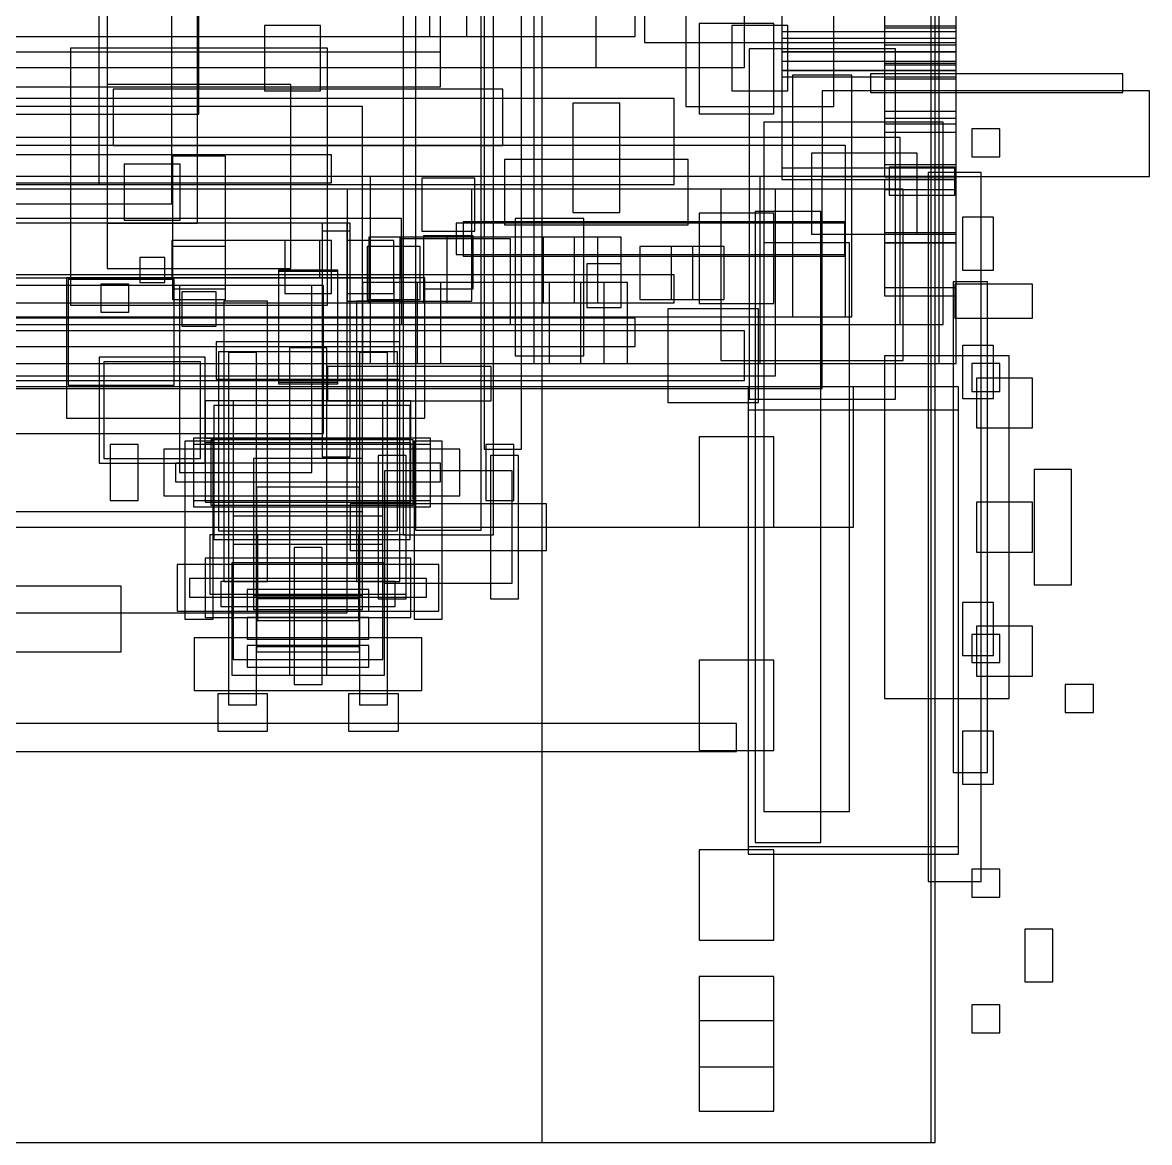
# Model space of a CAD drawing. Header units: millimetres. Extents: x -18 to 5970, y -985 to 4490.
# Drawn here: x 5247 to 5970, y 2500 to 3219 of the extents above; entities that cross this region are included whole.
import ezdxf

# ---------------------------------------------------------------- set-up
doc = ezdxf.new("R2010")
doc.units = ezdxf.units.MM

msp = doc.modelspace()

# ---------------------------------------------------------------- linework, layer by layer
at = {"layer": 'AS_FITTED_ROUTES'}
for p, q in [((5543, 3375), (5543, 2945)), ((5567, 2945), (5567, 3375)), ((5348, 3128), (5312, 3128)), ((5312, 3128), (5312, 3092)), ((5348, 3092), (5348, 3128)), ((5312, 3092), (5348, 3092)), ((5775, 3090), (5525, 3090)), ((5525, 3090), (5525, 3070)), ((5775, 3070), (5775, 3090)), ((5525, 3070), (5775, 3070)), ((5665, 3057), (4335, 3057)), ((5665, 3039), (5665, 3057)), ((5315, 3051), (5297, 3051)), ((5297, 3051), (5297, 3033)), ((5315, 3033), (5315, 3051)), ((4335, 3039), (5665, 3039)), ((5297, 3033), (5315, 3033)), ((5543, 2945), (5567, 2945))]:
    msp.add_line(p, q, dxfattribs=at)
at = {"layer": 'BODY'}
for p, q in [((5710, 3190), (5710, 3970)), ((5360, 3160), (5360, 3880)), ((5646, 3742), (5646, 3206)), ((5846, 3206), (5846, 3742)), ((5672.5, 3320), (5672.5, 3165)), ((5767.5, 3165), (5767.5, 3320)), ((5734, 3260.75), (5734, 3208.75)), ((5846, 3208.75), (5846, 3260.75)), ((5640, 3210), (5640, 3252)), ((5800, 3249.562), (5800, 3215.562)), ((5846, 3215.562), (5846, 3249.562)), ((5800, 3238.538), (5800, 3204.538)), ((5846, 3204.538), (5846, 3238.538)), ((5615, 3190), (5615, 3232)), ((5800, 3226.868), (5800, 3192.868)), ((5846, 3192.868), (5846, 3226.868)), ((5734, 3223.974), (5734, 3200)), ((5846, 3200), (5846, 3223.974)), ((5846, 3212.826), (5734, 3212.826)), ((5734, 3212.826), (5734, 3188)), ((5846, 3216.624), (5800, 3216.624)), ((5800, 3216.624), (5800, 3182.624)), ((5800, 3215.562), (5846, 3215.562)), ((5846, 3182.624), (5846, 3216.624)), ((5846, 3188), (5846, 3212.826)), ((4360, 3210), (5640, 3210)), ((5646, 3206), (5846, 3206)), ((5734, 3208.75), (5846, 3208.75)), ((5800, 3204.538), (5846, 3204.538)), ((5846, 3200), (5734, 3200)), ((5734, 3200), (5734, 3125.5)), ((5734, 3200), (5846, 3200)), ((5846, 3200), (5734, 3200)), ((5734, 3200), (5734, 3193.998)), ((5846, 3125.5), (5846, 3200)), ((5846, 3193.998), (5846, 3200)), ((4290, 3190), (5710, 3190)), ((4385, 3190), (5615, 3190)), ((5734, 3193.998), (5846, 3193.998)), ((5800, 3192.868), (5846, 3192.868)), ((5846, 3191.581), (5800, 3191.581)), ((5800, 3191.581), (5800, 3157.581)), ((5846, 3157.581), (5846, 3191.581)), ((5846, 3188), (5734, 3188)), ((5734, 3188), (5734, 3118)), ((5734, 3188), (5846, 3188)), ((5846, 3188), (5734, 3188)), ((5734, 3188), (5734, 3183.961)), ((5734, 3183.961), (5846, 3183.961)), ((5779, 3185), (5741, 3185)), ((5741, 3185), (5741, 3030)), ((5779, 3185), (5741, 3185)), ((5741, 3185), (5741, 3030)), ((5779, 3185), (5741, 3185)), ((5741, 3185), (5741, 3030)), ((5779, 3030), (5779, 3185)), ((5779, 3030), (5779, 3185)), ((5779, 3030), (5779, 3185)), ((5953, 3186), (5791, 3186)), ((5791, 3186), (5791, 3174)), ((5953, 3186), (5791, 3186)), ((5791, 3186), (5791, 3174)), ((5953, 3186), (5791, 3186)), ((5791, 3186), (5791, 3174)), ((5953, 3186), (5791, 3186)), ((5791, 3186), (5791, 3174)), ((5953, 3186), (5791, 3186)), ((5791, 3186), (5791, 3174)), ((5800, 3182.624), (5846, 3182.624)), ((5846, 3182.55), (5800, 3182.55)), ((5800, 3182.55), (5800, 3148.55)), ((5846, 3118), (5846, 3188)), ((5846, 3183.961), (5846, 3188)), ((5846, 3148.55), (5846, 3182.55)), ((5953, 3174), (5953, 3186)), ((5953, 3174), (5953, 3186)), ((5953, 3174), (5953, 3186)), ((5953, 3174), (5953, 3186)), ((5953, 3174), (5953, 3186)), ((5665, 3170), (4335, 3170)), ((5665, 3115), (5665, 3170)), ((5970, 3175), (5760, 3175)), ((5760, 3175), (5760, 3120)), ((5791, 3174), (5953, 3174)), ((5791, 3174), (5953, 3174)), ((5791, 3174), (5953, 3174)), ((5791, 3174), (5953, 3174)), ((5791, 3174), (5953, 3174)), ((5970, 3120), (5970, 3175)), ((5672.5, 3165), (5767.5, 3165)), ((5846, 3161.72), (5800, 3161.72)), ((5800, 3161.72), (5800, 3127.72)), ((5846, 3127.72), (5846, 3161.72)), ((4640, 3160), (5360, 3160)), ((5800, 3157.581), (5846, 3157.581)), ((5846, 3153.716), (5800, 3153.716)), ((5800, 3153.716), (5800, 3119.716)), ((5846, 3119.716), (5846, 3153.716)), ((5800, 3148.55), (5846, 3148.55)), ((5734, 3125.5), (5846, 3125.5)), ((5800, 3127.72), (5846, 3127.72)), ((5734, 3118), (5846, 3118)), ((5760, 3120), (5970, 3120)), ((5800, 3119.716), (5846, 3119.716)), ((5846, 3118), (5800, 3118)), ((5800, 3118), (5800, 3084)), ((5846, 3084), (5846, 3118)), ((4335, 3115), (5665, 3115)), ((5846, 3111.5), (5800, 3111.5)), ((5800, 3111.5), (5800, 3077.5)), ((5846, 3077.5), (5846, 3111.5)), ((5800, 3084), (5846, 3084)), ((5846, 3082.746), (5800, 3082.746)), ((5800, 3082.746), (5800, 3048.746)), ((5846, 3048.746), (5846, 3082.746)), ((5377, 3075), (5343, 3075)), ((5343, 3075), (5343, 3041)), ((5377, 3041), (5377, 3075)), ((5677, 3075), (5643, 3075)), ((5643, 3075), (5643, 3041)), ((5677, 3041), (5677, 3075)), ((5800, 3077.5), (5846, 3077.5)), ((5846, 3077.459), (5800, 3077.459)), ((5800, 3077.459), (5800, 3043.459)), ((5846, 3043.459), (5846, 3077.459)), ((5800, 3048.746), (5846, 3048.746)), ((5343, 3041), (5377, 3041)), ((5643, 3041), (5677, 3041)), ((5800, 3043.459), (5846, 3043.459)), ((5741, 3030), (5779, 3030)), ((5741, 3030), (5779, 3030)), ((5741, 3030), (5779, 3030)), ((5847.5, 2985), (5712.5, 2985)), ((5712.5, 2985), (5712.5, 2685)), ((5847.5, 2685), (5847.5, 2985)), ((5847.5, 2970), (5712.5, 2970)), ((5712.5, 2970), (5712.5, 2690)), ((5847.5, 2690), (5847.5, 2970)), ((5712.5, 2690), (5847.5, 2690)), ((5712.5, 2685), (5847.5, 2685))]:
    msp.add_line(p, q, dxfattribs=at)
at = {"layer": 'BRAKE_SYSTEM'}
for p, q in [((5807, 3202), (5713, 3202)), ((5713, 3202), (5713, 2977)), ((5807, 2977), (5807, 3202)), ((5821, 3135), (5753, 3135)), ((5753, 3135), (5753, 3083)), ((5821, 3083), (5821, 3135)), ((5845, 3126), (5803, 3126)), ((5803, 3126), (5803, 3108)), ((5845, 3108), (5845, 3126)), ((5537, 3119), (5503, 3119)), ((5503, 3119), (5503, 3085)), ((5537, 3085), (5537, 3119)), ((5803, 3108), (5845, 3108)), ((5759, 3097.5), (5717, 3097.5)), ((5717, 3097.5), (5717, 2692.5)), ((5759, 2692.5), (5759, 3097.5)), ((5774.5, 3091), (5529.5, 3091)), ((5529.5, 3091), (5529.5, 3069)), ((5774.5, 3069), (5774.5, 3091)), ((5503, 3085), (5537, 3085)), ((5536, 3082), (5504, 3082)), ((5504, 3082), (5504, 3048)), ((5536, 3048), (5536, 3082)), ((5753, 3083), (5821, 3083)), ((5445, 3079), (5415, 3079)), ((5415, 3079), (5415, 3045)), ((5445, 3045), (5445, 3079)), ((5485, 3079), (5455, 3079)), ((5455, 3079), (5455, 3045)), ((5485, 3045), (5485, 3079)), ((5529.5, 3069), (5774.5, 3069)), ((5371, 3046), (5349, 3046)), ((5349, 3046), (5349, 3024)), ((5371, 3024), (5371, 3046)), ((5415, 3045), (5445, 3045)), ((5455, 3045), (5485, 3045)), ((5504, 3048), (5536, 3048)), ((5640, 3029), (4360, 3029)), ((5349, 3024), (5371, 3024)), ((5640, 3011), (5640, 3029)), ((4360, 3011), (5640, 3011)), ((5713, 2977), (5807, 2977)), ((5717, 2692.5), (5759, 2692.5))]:
    msp.add_line(p, q, dxfattribs=at)
at = {"layer": 'CHASSIS'}
for p, q in [((5630, 3167), (5600, 3167)), ((5600, 3167), (5600, 3097)), ((5630, 3167), (5600, 3167)), ((5600, 3167), (5600, 3097)), ((5630, 3167), (5600, 3167)), ((5600, 3167), (5600, 3097)), ((5630, 3167), (5600, 3167)), ((5600, 3167), (5600, 3097)), ((5630, 3167), (5600, 3167)), ((5600, 3167), (5600, 3097)), ((5630, 3097), (5630, 3167)), ((5630, 3097), (5630, 3167)), ((5630, 3097), (5630, 3167)), ((5630, 3097), (5630, 3167)), ((5630, 3097), (5630, 3167)), ((5810, 3145), (4190, 3145)), ((5775, 3140), (4225, 3140)), ((5775, 3030), (5775, 3140)), ((5810, 3025), (5810, 3145)), ((5674, 3131), (5556, 3131)), ((5556, 3131), (5556, 3089)), ((5674, 3131), (5556, 3131)), ((5556, 3131), (5556, 3089)), ((5674, 3131), (5556, 3131)), ((5556, 3131), (5556, 3089)), ((5674, 3131), (5556, 3131)), ((5556, 3131), (5556, 3089)), ((5674, 3131), (5556, 3131)), ((5556, 3131), (5556, 3089)), ((5674, 3089), (5674, 3131)), ((5674, 3089), (5674, 3131)), ((5674, 3089), (5674, 3131)), ((5674, 3089), (5674, 3131)), ((5674, 3089), (5674, 3131)), ((5760, 3120), (4240, 3120)), ((5470, 3120), (4530, 3120)), ((5470, 3000), (5470, 3120)), ((5846, 3120), (5720, 3120)), ((5720, 3120), (5720, 3000)), ((5760, 2984), (5760, 3120)), ((5846, 3000), (5846, 3120)), ((5730, 3112), (4270, 3112)), ((5812, 3112), (5695, 3112)), ((5695, 3112), (5695, 3002)), ((5730, 2992), (5730, 3112)), ((5812, 3002), (5812, 3112)), ((5600, 3097), (5630, 3097)), ((5600, 3097), (5630, 3097)), ((5600, 3097), (5630, 3097)), ((5600, 3097), (5630, 3097)), ((5600, 3097), (5630, 3097)), ((5457, 3090), (5439, 3090)), ((5439, 3090), (5439, 2940)), ((5457, 2940), (5457, 3090)), ((5556, 3089), (5674, 3089)), ((5556, 3089), (5674, 3089)), ((5556, 3089), (5674, 3089)), ((5556, 3089), (5674, 3089)), ((5556, 3089), (5674, 3089)), ((5607, 3093), (5563, 3093)), ((5563, 3093), (5563, 3005)), ((5607, 3093), (5563, 3093)), ((5563, 3093), (5563, 3005)), ((5607, 3005), (5607, 3093)), ((5607, 3005), (5607, 3093)), ((5457, 3085), (5439, 3085)), ((5439, 3085), (5439, 2940)), ((5457, 2940), (5457, 3085)), ((5437.5, 3079), (5342.5, 3079)), ((5342.5, 3079), (5342.5, 3055)), ((5437.5, 3079), (5342.5, 3079)), ((5342.5, 3079), (5342.5, 3055)), ((5437.5, 3055), (5437.5, 3079)), ((5437.5, 3055), (5437.5, 3079)), ((5581, 3081), (5469, 3081)), ((5469, 3081), (5469, 3039)), ((5601, 3081), (5489, 3081)), ((5489, 3081), (5489, 3039)), ((5560, 3080), (5490, 3080)), ((5490, 3080), (5490, 3025)), ((5560, 3080), (5490, 3080)), ((5490, 3080), (5490, 3025)), ((5560, 3080), (5490, 3080)), ((5490, 3080), (5490, 3025)), ((5560, 3080), (5490, 3080)), ((5490, 3080), (5490, 3025)), ((5560, 3080), (5490, 3080)), ((5490, 3080), (5490, 3025)), ((5616, 3081), (5504, 3081)), ((5504, 3081), (5504, 3039)), ((5631, 3081), (5519, 3081)), ((5519, 3081), (5519, 3039)), ((5560, 3025), (5560, 3080)), ((5560, 3025), (5560, 3080)), ((5560, 3025), (5560, 3080)), ((5560, 3025), (5560, 3080)), ((5560, 3025), (5560, 3080)), ((5581, 3039), (5581, 3081)), ((5601, 3039), (5601, 3081)), ((5616, 3039), (5616, 3081)), ((5631, 3039), (5631, 3081)), ((5449, 3060), (5411, 3060)), ((5411, 3060), (5411, 2988)), ((5449, 2988), (5449, 3060)), ((5631, 3064), (5609, 3064)), ((5609, 3064), (5609, 3036)), ((5631, 3064), (5609, 3064)), ((5609, 3064), (5609, 3036)), ((5631, 3064), (5609, 3064)), ((5609, 3064), (5609, 3036)), ((5631, 3064), (5609, 3064)), ((5609, 3064), (5609, 3036)), ((5631, 3036), (5631, 3064)), ((5631, 3036), (5631, 3064)), ((5631, 3036), (5631, 3064)), ((5631, 3036), (5631, 3064)), ((5505, 3055), (5275, 3055)), ((5275, 3055), (5275, 2965)), ((5505, 3055), (5275, 3055)), ((5275, 3055), (5275, 2965)), ((5505, 3055), (5275, 3055)), ((5275, 3055), (5275, 2965)), ((5505, 3055), (5275, 3055)), ((5275, 3055), (5275, 2965)), ((5505, 3055), (5275, 3055)), ((5275, 3055), (5275, 2965)), ((5505, 3055), (5275, 3055)), ((5275, 3055), (5275, 2965)), ((5342.5, 3055), (5437.5, 3055)), ((5342.5, 3055), (5437.5, 3055)), ((5449, 3059), (5411, 3059)), ((5411, 3059), (5411, 2987)), ((5449, 2987), (5449, 3059)), ((5505, 2965), (5505, 3055)), ((5505, 2965), (5505, 3055)), ((5505, 2965), (5505, 3055)), ((5505, 2965), (5505, 3055)), ((5505, 2965), (5505, 3055)), ((5505, 2965), (5505, 3055)), ((5440, 3050), (4560, 3050)), ((5440, 3050), (4560, 3050)), ((5440, 3050), (4560, 3050)), ((5440, 3050), (4560, 3050)), ((5440, 3050), (4560, 3050)), ((5432.5, 3050), (5347.5, 3050)), ((5347.5, 3050), (5347.5, 2930)), ((5432.5, 2930), (5432.5, 3050)), ((5440, 2955), (5440, 3050)), ((5440, 2955), (5440, 3050)), ((5440, 2955), (5440, 3050)), ((5440, 2955), (5440, 3050)), ((5440, 2955), (5440, 3050)), ((5585, 3052), (5465, 3052)), ((5465, 3052), (5465, 3000)), ((5605, 3052), (5485, 3052)), ((5485, 3052), (5485, 3000)), ((5620, 3052), (5500, 3052)), ((5500, 3052), (5500, 3000)), ((5635, 3052), (5515, 3052)), ((5515, 3052), (5515, 3000)), ((5585, 3000), (5585, 3052)), ((5605, 3000), (5605, 3052)), ((5620, 3000), (5620, 3052)), ((5635, 3000), (5635, 3052)), ((5404, 3040), (5376, 3040)), ((5376, 3040), (5376, 2860)), ((5404, 3040), (5376, 3040)), ((5376, 3040), (5376, 2860)), ((5404, 3040), (5376, 3040)), ((5376, 3040), (5376, 2860)), ((5404, 3040), (5376, 3040)), ((5376, 3040), (5376, 2860)), ((5404, 2860), (5404, 3040)), ((5404, 2860), (5404, 3040)), ((5404, 2860), (5404, 3040)), ((5404, 2860), (5404, 3040)), ((5489, 3040), (5461, 3040)), ((5461, 3040), (5461, 2860)), ((5489, 3040), (5461, 3040)), ((5461, 3040), (5461, 2860)), ((5489, 3040), (5461, 3040)), ((5461, 3040), (5461, 2860)), ((5489, 3040), (5461, 3040)), ((5461, 3040), (5461, 2860)), ((5469, 3039), (5581, 3039)), ((5489, 2860), (5489, 3040)), ((5489, 2860), (5489, 3040)), ((5489, 2860), (5489, 3040)), ((5489, 2860), (5489, 3040)), ((5489, 3039), (5601, 3039)), ((5504, 3039), (5616, 3039)), ((5519, 3039), (5631, 3039)), ((5609, 3036), (5631, 3036)), ((5609, 3036), (5631, 3036)), ((5609, 3036), (5631, 3036)), ((5609, 3036), (5631, 3036)), ((4190, 3025), (5810, 3025)), ((4225, 3030), (5775, 3030)), ((5490, 3025), (5560, 3025)), ((5490, 3025), (5560, 3025)), ((5490, 3025), (5560, 3025)), ((5490, 3025), (5560, 3025)), ((5490, 3025), (5560, 3025)), ((5487.5, 3007.5), (5372.5, 3007.5)), ((5372.5, 3007.5), (5372.5, 2892.5)), ((5487.5, 2892.5), (5487.5, 3007.5)), ((5563, 3005), (5607, 3005)), ((5563, 3005), (5607, 3005)), ((5695, 3002), (5812, 3002)), ((4530, 3000), (5470, 3000)), ((5465, 3000), (5585, 3000)), ((5485, 3000), (5605, 3000)), ((5500, 3000), (5620, 3000)), ((5515, 3000), (5635, 3000)), ((5720, 3000), (5846, 3000)), ((4270, 2992), (5730, 2992)), ((5411, 2988), (5449, 2988)), ((4240, 2984), (5760, 2984)), ((5411, 2987), (5449, 2987)), ((5495.5, 2973), (5369.5, 2973)), ((5369.5, 2973), (5369.5, 2887)), ((5495.5, 2973), (5369.5, 2973)), ((5369.5, 2973), (5369.5, 2887)), ((5495.5, 2887), (5495.5, 2973)), ((5495.5, 2887), (5495.5, 2973)), ((5275, 2965), (5505, 2965)), ((5275, 2965), (5505, 2965)), ((5275, 2965), (5505, 2965)), ((5275, 2965), (5505, 2965)), ((5275, 2965), (5505, 2965)), ((5275, 2965), (5505, 2965)), ((4560, 2955), (5440, 2955)), ((4560, 2955), (5440, 2955)), ((4560, 2955), (5440, 2955)), ((4560, 2955), (5440, 2955)), ((4560, 2955), (5440, 2955)), ((5508.5, 2952), (5356.5, 2952)), ((5356.5, 2952), (5356.5, 2908)), ((5508.5, 2952), (5356.5, 2952)), ((5356.5, 2952), (5356.5, 2908)), ((5497.5, 2951), (5367.5, 2951)), ((5367.5, 2951), (5367.5, 2909)), ((5497.5, 2951), (5367.5, 2951)), ((5367.5, 2951), (5367.5, 2909)), ((5497.5, 2951), (5367.5, 2951)), ((5367.5, 2951), (5367.5, 2909)), ((5497.5, 2951), (5367.5, 2951)), ((5367.5, 2951), (5367.5, 2909)), ((5497.5, 2909), (5497.5, 2951)), ((5497.5, 2909), (5497.5, 2951)), ((5497.5, 2909), (5497.5, 2951)), ((5497.5, 2909), (5497.5, 2951)), ((5508.5, 2908), (5508.5, 2952)), ((5508.5, 2908), (5508.5, 2952)), ((5321, 2948), (5303, 2948)), ((5303, 2948), (5303, 2912)), ((5321, 2948), (5303, 2948)), ((5303, 2948), (5303, 2912)), ((5321, 2912), (5321, 2948)), ((5321, 2912), (5321, 2948)), ((5527.5, 2945), (5337.5, 2945)), ((5337.5, 2945), (5337.5, 2915)), ((5527.5, 2945), (5337.5, 2945)), ((5337.5, 2945), (5337.5, 2915)), ((5508.5, 2948), (5356.5, 2948)), ((5356.5, 2948), (5356.5, 2912)), ((5508.5, 2948), (5356.5, 2948)), ((5356.5, 2948), (5356.5, 2912)), ((5508.5, 2912), (5508.5, 2948)), ((5508.5, 2912), (5508.5, 2948)), ((5527.5, 2915), (5527.5, 2945)), ((5527.5, 2915), (5527.5, 2945)), ((5562, 2948), (5544, 2948)), ((5544, 2948), (5544, 2912)), ((5562, 2948), (5544, 2948)), ((5544, 2948), (5544, 2912)), ((5562, 2912), (5562, 2948)), ((5562, 2912), (5562, 2948)), ((5439, 2940), (5457, 2940)), ((5439, 2940), (5457, 2940)), ((5347.5, 2930), (5432.5, 2930)), ((5337.5, 2915), (5527.5, 2915)), ((5337.5, 2915), (5527.5, 2915)), ((5303, 2912), (5321, 2912)), ((5303, 2912), (5321, 2912)), ((5356.5, 2912), (5508.5, 2912)), ((5356.5, 2912), (5508.5, 2912)), ((5356.5, 2908), (5508.5, 2908)), ((5356.5, 2908), (5508.5, 2908)), ((5367.5, 2909), (5497.5, 2909)), ((5367.5, 2909), (5497.5, 2909)), ((5367.5, 2909), (5497.5, 2909)), ((5367.5, 2909), (5497.5, 2909)), ((5544, 2912), (5562, 2912)), ((5544, 2912), (5562, 2912)), ((5369.5, 2887), (5495.5, 2887)), ((5369.5, 2887), (5495.5, 2887)), ((5372.5, 2892.5), (5487.5, 2892.5)), ((5310, 2857), (4690, 2857)), ((5310, 2815), (5310, 2857)), ((5376, 2860), (5404, 2860)), ((5376, 2860), (5404, 2860)), ((5376, 2860), (5404, 2860)), ((5376, 2860), (5404, 2860)), ((5461, 2860), (5489, 2860)), ((5461, 2860), (5489, 2860)), ((5461, 2860), (5489, 2860)), ((5461, 2860), (5489, 2860)), ((4690, 2815), (5310, 2815))]:
    msp.add_line(p, q, dxfattribs=at)
at = {"layer": 'DATUM'}
for p, q in [((5555, 3176), (5305, 3176)), ((5305, 3176), (5305, 3140)), ((5555, 3140), (5555, 3176)), ((5305, 3140), (5555, 3140)), ((5445, 3134), (4555, 3134)), ((5445, 3116), (5445, 3134)), ((4555, 3116), (5445, 3116)), ((5515, 2936), (5345, 2936)), ((5345, 2936), (5345, 2924)), ((5515, 2936), (5345, 2936)), ((5345, 2936), (5345, 2924)), ((5515, 2936), (5345, 2936)), ((5345, 2936), (5345, 2924)), ((5515, 2936), (5345, 2936)), ((5345, 2936), (5345, 2924)), ((5515, 2924), (5515, 2936)), ((5515, 2924), (5515, 2936)), ((5515, 2924), (5515, 2936)), ((5515, 2924), (5515, 2936)), ((5345, 2924), (5515, 2924)), ((5345, 2924), (5515, 2924)), ((5345, 2924), (5515, 2924)), ((5345, 2924), (5515, 2924)), ((5506, 2862), (5354, 2862)), ((5354, 2862), (5354, 2850)), ((5506, 2862), (5354, 2862)), ((5354, 2862), (5354, 2850)), ((5506, 2850), (5506, 2862)), ((5506, 2850), (5506, 2862)), ((5354, 2850), (5506, 2850)), ((5354, 2850), (5506, 2850)), ((5934, 2794), (5916, 2794)), ((5916, 2794), (5916, 2776)), ((5934, 2776), (5934, 2794)), ((5916, 2776), (5934, 2776)), ((5705, 2769), (4295, 2769)), ((5705, 2769), (4295, 2769)), ((5705, 2751), (5705, 2769)), ((5705, 2751), (5705, 2769)), ((4295, 2751), (5705, 2751)), ((4295, 2751), (5705, 2751))]:
    msp.add_line(p, q, dxfattribs=at)
at = {"layer": 'ENGINE_BAY'}
for p, q in [((5296, 3115), (5296, 3575)), ((5515, 3177.5), (5515, 3262.5)), ((5342.5, 3102.5), (5342.5, 3257.5)), ((4485, 3177.5), (5515, 3177.5)), ((5214, 3115), (5296, 3115)), ((5187.5, 3102.5), (5342.5, 3102.5))]:
    msp.add_line(p, q, dxfattribs=at)
at = {"layer": 'EXHAUST'}
for p, q in [((5301, 3225), (5301, 3090)), ((5301, 3225), (5301, 3090)), ((5301, 3225), (5301, 3090)), ((5359, 3090), (5359, 3225)), ((5359, 3090), (5359, 3225)), ((5359, 3090), (5359, 3225)), ((5455, 3090), (5205, 3090)), ((5301, 3090), (5359, 3090)), ((5301, 3090), (5359, 3090)), ((5301, 3090), (5359, 3090)), ((5455, 2840), (5455, 3090)), ((5344, 3054), (5276, 3054)), ((5276, 3054), (5276, 2986)), ((5344, 2986), (5344, 3054)), ((5364, 3004), (5296, 3004)), ((5296, 3004), (5296, 2936)), ((5364, 2936), (5364, 3004)), ((5361, 3001), (5299, 3001)), ((5299, 3001), (5299, 2939)), ((5361, 2939), (5361, 3001)), ((5276, 2986), (5344, 2986)), ((5299, 2939), (5361, 2939)), ((5296, 2936), (5364, 2936)), ((5205, 2840), (5455, 2840))]:
    msp.add_line(p, q, dxfattribs=at)
at = {"layer": 'FRONT_DETAIL'}
for p, q in [((5442.5, 3202.5), (5277.5, 3202.5)), ((5277.5, 3202.5), (5277.5, 3037.5)), ((5442.5, 3037.5), (5442.5, 3202.5)), ((5419, 3179), (5301, 3179)), ((5301, 3179), (5301, 3061)), ((5419, 3061), (5419, 3179)), ((5837.5, 3155), (5722.5, 3155)), ((5722.5, 3155), (5722.5, 3025)), ((5837.5, 3025), (5837.5, 3155)), ((5377, 3133), (5343, 3133)), ((5343, 3133), (5343, 3048)), ((5377, 3048), (5377, 3133)), ((5502, 3075), (5468, 3075)), ((5468, 3075), (5468, 3041)), ((5502, 3041), (5502, 3075)), ((5697, 3075), (5663, 3075)), ((5663, 3075), (5663, 3041)), ((5697, 3041), (5697, 3075)), ((5301, 3061), (5419, 3061)), ((5343, 3048), (5377, 3048)), ((5468, 3041), (5502, 3041)), ((5663, 3041), (5697, 3041)), ((5277.5, 3037.5), (5442.5, 3037.5)), ((5722.5, 3025), (5837.5, 3025))]:
    msp.add_line(p, q, dxfattribs=at)
at = {"layer": 'FUEL_SYSTEM'}
for p, q in [((5465, 3165), (4535, 3165)), ((5465, 2905), (5465, 3165)), ((5490, 3093), (4510, 3093)), ((5490, 3093), (4510, 3093)), ((5490, 3055), (5490, 3093)), ((5490, 3055), (5490, 3093)), ((5338, 3068), (5322, 3068)), ((5322, 3068), (5322, 3052)), ((5338, 3052), (5338, 3068)), ((4510, 3055), (5490, 3055)), ((4510, 3055), (5490, 3055)), ((5322, 3052), (5338, 3052)), ((4535, 2905), (5465, 2905))]:
    msp.add_line(p, q, dxfattribs=at)
at = {"layer": 'INTERIOR'}
for p, q in [((5515, 3200), (5515, 3330)), ((5438, 3217), (5402, 3217)), ((5402, 3217), (5402, 3175)), ((5438, 3217), (5402, 3217)), ((5402, 3217), (5402, 3175)), ((5438, 3175), (5438, 3217)), ((5438, 3175), (5438, 3217)), ((5738, 3217), (5702, 3217)), ((5702, 3217), (5702, 3175)), ((5738, 3217), (5702, 3217)), ((5702, 3217), (5702, 3175)), ((5738, 3175), (5738, 3217)), ((5738, 3175), (5738, 3217)), ((5105, 3200), (5515, 3200)), ((5402, 3175), (5438, 3175)), ((5402, 3175), (5438, 3175)), ((5702, 3175), (5738, 3175)), ((5702, 3175), (5738, 3175))]:
    msp.add_line(p, q, dxfattribs=at)
at = {"layer": 'MECHANICAL_CLEARANCE'}
for p, q in [((5575, 3250), (5575, 3000)), ((5835, 3000), (5835, 3250)), ((5575, 3000), (5835, 3000))]:
    msp.add_line(p, q, dxfattribs=at)
at = {"layer": 'OVERALL'}
for p, q in [((5832.5, 2500), (5832.5, 4450)), ((4167.5, 2500), (5832.5, 2500))]:
    msp.add_line(p, q, dxfattribs=at)
at = {"layer": 'RUNNING_GEAR'}
for p, q in [((5508, 3490), (5508, 3210)), ((5508, 3490), (5508, 3210)), ((5532, 3210), (5532, 3490)), ((5532, 3210), (5532, 3490)), ((5499, 3356.901), (5499, 2893.099)), ((5499, 3356.901), (5499, 2893.099)), ((5541, 2893.099), (5541, 3356.901)), ((5541, 2893.099), (5541, 3356.901)), ((5491, 3350), (5491, 2890)), ((5491, 3350), (5491, 2890)), ((5549, 2890), (5549, 3350)), ((5549, 2890), (5549, 3350)), ((5580, 3290), (5580, 2500)), ((5580, 3290), (5580, 2500)), ((5830, 2500), (5830, 3290)), ((5830, 2500), (5830, 3290)), ((5729, 3218.165), (5681, 3218.165)), ((5681, 3218.165), (5681, 3160.165)), ((5729, 3218.165), (5681, 3218.165)), ((5681, 3218.165), (5681, 3160.165)), ((5729, 3218.165), (5681, 3218.165)), ((5681, 3218.165), (5681, 3160.165)), ((5729, 3218.165), (5681, 3218.165)), ((5681, 3218.165), (5681, 3160.165)), ((5729, 3160.165), (5729, 3218.165)), ((5729, 3160.165), (5729, 3218.165)), ((5729, 3160.165), (5729, 3218.165)), ((5729, 3160.165), (5729, 3218.165)), ((5508, 3210), (5532, 3210)), ((5508, 3210), (5532, 3210)), ((5681, 3160.165), (5729, 3160.165)), ((5681, 3160.165), (5729, 3160.165)), ((5681, 3160.165), (5729, 3160.165)), ((5681, 3160.165), (5729, 3160.165)), ((5874, 3150.588), (5856, 3150.588)), ((5856, 3150.588), (5856, 3132.588)), ((5874, 3150.588), (5856, 3150.588)), ((5856, 3150.588), (5856, 3132.588)), ((5874, 3150.588), (5856, 3150.588)), ((5856, 3150.588), (5856, 3132.588)), ((5874, 3150.588), (5856, 3150.588)), ((5856, 3150.588), (5856, 3132.588)), ((5874, 3132.588), (5874, 3150.588)), ((5874, 3132.588), (5874, 3150.588)), ((5874, 3132.588), (5874, 3150.588)), ((5874, 3132.588), (5874, 3150.588)), ((5856, 3132.588), (5874, 3132.588)), ((5856, 3132.588), (5874, 3132.588)), ((5856, 3132.588), (5874, 3132.588)), ((5856, 3132.588), (5874, 3132.588)), ((5862, 3122.5), (5828, 3122.5)), ((5828, 3122.5), (5828, 2667.5)), ((5862, 3122.5), (5828, 3122.5)), ((5828, 3122.5), (5828, 2667.5)), ((5862, 2667.5), (5862, 3122.5)), ((5862, 2667.5), (5862, 3122.5)), ((5535, 3112), (5455, 3112)), ((5455, 3112), (5455, 3040)), ((5535, 3112), (5455, 3112)), ((5455, 3112), (5455, 3040)), ((5535, 3040), (5535, 3112)), ((5535, 3040), (5535, 3112)), ((5729, 3096.506), (5681, 3096.506)), ((5681, 3096.506), (5681, 3038.506)), ((5729, 3096.506), (5681, 3096.506)), ((5681, 3096.506), (5681, 3038.506)), ((5729, 3096.506), (5681, 3096.506)), ((5681, 3096.506), (5681, 3038.506)), ((5729, 3096.506), (5681, 3096.506)), ((5681, 3096.506), (5681, 3038.506)), ((5729, 3038.506), (5729, 3096.506)), ((5729, 3038.506), (5729, 3096.506)), ((5729, 3038.506), (5729, 3096.506)), ((5729, 3038.506), (5729, 3096.506)), ((5870, 3094), (5850, 3094)), ((5850, 3094), (5850, 3060)), ((5870, 3094), (5850, 3094)), ((5850, 3094), (5850, 3060)), ((5870, 3060), (5870, 3094)), ((5870, 3060), (5870, 3094)), ((5777.5, 3077.5), (5722.5, 3077.5)), ((5722.5, 3077.5), (5722.5, 2712.5)), ((5777.5, 3077.5), (5722.5, 3077.5)), ((5722.5, 3077.5), (5722.5, 2712.5)), ((5777.5, 2712.5), (5777.5, 3077.5)), ((5777.5, 2712.5), (5777.5, 3077.5)), ((5850, 3060), (5870, 3060)), ((5850, 3060), (5870, 3060)), ((5866, 3052.5), (5844, 3052.5)), ((5844, 3052.5), (5844, 2737.5)), ((5866, 3052.5), (5844, 3052.5)), ((5844, 3052.5), (5844, 2737.5)), ((5866, 2737.5), (5866, 3052.5)), ((5866, 2737.5), (5866, 3052.5)), ((5895, 3051), (5845, 3051)), ((5845, 3051), (5845, 3029)), ((5895, 3051), (5845, 3051)), ((5845, 3051), (5845, 3029)), ((5895, 3029), (5895, 3051)), ((5895, 3029), (5895, 3051)), ((5455, 3040), (5535, 3040)), ((5455, 3040), (5535, 3040)), ((5681, 3038.506), (5729, 3038.506)), ((5681, 3038.506), (5729, 3038.506)), ((5681, 3038.506), (5729, 3038.506)), ((5681, 3038.506), (5729, 3038.506)), ((5719, 3035), (5661, 3035)), ((5661, 3035), (5661, 2975)), ((5719, 2975), (5719, 3035)), ((5845, 3029), (5895, 3029)), ((5845, 3029), (5895, 3029)), ((5710, 3021), (4290, 3021)), ((5710, 2989), (5710, 3021)), ((5489, 3014), (5371, 3014)), ((5371, 3014), (5371, 2990)), ((5489, 3014), (5371, 3014)), ((5371, 3014), (5371, 2990)), ((5489, 3014), (5371, 3014)), ((5371, 3014), (5371, 2990)), ((5489, 3014), (5371, 3014)), ((5371, 3014), (5371, 2990)), ((5442, 3010), (5418, 3010)), ((5418, 3010), (5418, 2800)), ((5442, 3010), (5418, 3010)), ((5418, 3010), (5418, 2800)), ((5442, 3010), (5418, 3010)), ((5418, 3010), (5418, 2800)), ((5442, 3010), (5418, 3010)), ((5418, 3010), (5418, 2800)), ((5442, 2800), (5442, 3010)), ((5442, 2800), (5442, 3010)), ((5442, 2800), (5442, 3010)), ((5442, 2800), (5442, 3010)), ((5489, 2990), (5489, 3014)), ((5489, 2990), (5489, 3014)), ((5489, 2990), (5489, 3014)), ((5489, 2990), (5489, 3014)), ((5870, 3011.5), (5850, 3011.5)), ((5850, 3011.5), (5850, 2977.5)), ((5870, 3011.5), (5850, 3011.5)), ((5850, 3011.5), (5850, 2977.5)), ((5870, 3011.5), (5850, 3011.5)), ((5850, 3011.5), (5850, 2977.5)), ((5870, 3011.5), (5850, 3011.5)), ((5850, 3011.5), (5850, 2977.5)), ((5870, 2977.5), (5870, 3011.5)), ((5870, 2977.5), (5870, 3011.5)), ((5870, 2977.5), (5870, 3011.5)), ((5870, 2977.5), (5870, 3011.5)), ((5397, 3007), (5379, 3007)), ((5379, 3007), (5379, 2781)), ((5397, 3007), (5379, 3007)), ((5379, 3007), (5379, 2781)), ((5397, 3007), (5379, 3007)), ((5379, 3007), (5379, 2781)), ((5397, 3007), (5379, 3007)), ((5379, 3007), (5379, 2781)), ((5397, 2781), (5397, 3007)), ((5397, 2781), (5397, 3007)), ((5397, 2781), (5397, 3007)), ((5397, 2781), (5397, 3007)), ((5481, 3007), (5463, 3007)), ((5463, 3007), (5463, 2781)), ((5481, 3007), (5463, 3007)), ((5463, 3007), (5463, 2781)), ((5481, 3007), (5463, 3007)), ((5463, 3007), (5463, 2781)), ((5481, 3007), (5463, 3007)), ((5463, 3007), (5463, 2781)), ((5481, 2781), (5481, 3007)), ((5481, 2781), (5481, 3007)), ((5481, 2781), (5481, 3007)), ((5481, 2781), (5481, 3007)), ((5880, 3005), (5800, 3005)), ((5800, 3005), (5800, 2785)), ((5880, 3005), (5800, 3005)), ((5800, 3005), (5800, 2785)), ((5880, 2785), (5880, 3005)), ((5880, 2785), (5880, 3005)), ((5547.5, 2998), (5442.5, 2998)), ((5442.5, 2998), (5442.5, 2976)), ((5547.5, 2998), (5442.5, 2998)), ((5442.5, 2998), (5442.5, 2976)), ((5547.5, 2976), (5547.5, 2998)), ((5547.5, 2976), (5547.5, 2998)), ((5874, 2999.963), (5856, 2999.963)), ((5856, 2999.963), (5856, 2981.963)), ((5874, 2999.963), (5856, 2999.963)), ((5856, 2999.963), (5856, 2981.963)), ((5874, 2999.963), (5856, 2999.963)), ((5856, 2999.963), (5856, 2981.963)), ((5874, 2999.963), (5856, 2999.963)), ((5856, 2999.963), (5856, 2981.963)), ((5874, 2981.963), (5874, 2999.963)), ((5874, 2981.963), (5874, 2999.963)), ((5874, 2981.963), (5874, 2999.963)), ((5874, 2981.963), (5874, 2999.963)), ((4290, 2989), (5710, 2989)), ((5371, 2990), (5489, 2990)), ((5371, 2990), (5489, 2990)), ((5371, 2990), (5489, 2990)), ((5371, 2990), (5489, 2990)), ((5895, 2990.674), (5859, 2990.674)), ((5859, 2990.674), (5859, 2958.674)), ((5895, 2990.674), (5859, 2990.674)), ((5859, 2990.674), (5859, 2958.674)), ((5895, 2990.674), (5859, 2990.674)), ((5859, 2990.674), (5859, 2958.674)), ((5895, 2990.674), (5859, 2990.674)), ((5859, 2990.674), (5859, 2958.674)), ((5895, 2958.674), (5895, 2990.674)), ((5895, 2958.674), (5895, 2990.674)), ((5895, 2958.674), (5895, 2990.674)), ((5895, 2958.674), (5895, 2990.674)), ((5780, 2985), (4220, 2985)), ((5780, 2985), (4220, 2985)), ((5780, 2895), (5780, 2985)), ((5780, 2895), (5780, 2985)), ((5856, 2981.963), (5874, 2981.963)), ((5856, 2981.963), (5874, 2981.963)), ((5856, 2981.963), (5874, 2981.963)), ((5856, 2981.963), (5874, 2981.963)), ((5496, 2976), (5364, 2976)), ((5364, 2976), (5364, 2952)), ((5496, 2976), (5364, 2976)), ((5364, 2976), (5364, 2952)), ((5478, 2976), (5382, 2976)), ((5382, 2976), (5382, 2884)), ((5478, 2976), (5382, 2976)), ((5382, 2976), (5382, 2884)), ((5442.5, 2976), (5547.5, 2976)), ((5442.5, 2976), (5547.5, 2976)), ((5478, 2884), (5478, 2976)), ((5478, 2884), (5478, 2976)), ((5496, 2952), (5496, 2976)), ((5496, 2952), (5496, 2976)), ((5661, 2975), (5719, 2975)), ((5850, 2977.5), (5870, 2977.5)), ((5850, 2977.5), (5870, 2977.5)), ((5850, 2977.5), (5870, 2977.5)), ((5850, 2977.5), (5870, 2977.5)), ((5859, 2958.674), (5895, 2958.674)), ((5859, 2958.674), (5895, 2958.674)), ((5859, 2958.674), (5895, 2958.674)), ((5859, 2958.674), (5895, 2958.674)), ((5364, 2952), (5496, 2952)), ((5364, 2952), (5496, 2952)), ((5729, 2953), (5681, 2953)), ((5681, 2953), (5681, 2895)), ((5729, 2953), (5681, 2953)), ((5681, 2953), (5681, 2895)), ((5729, 2953), (5681, 2953)), ((5681, 2953), (5681, 2895)), ((5729, 2953), (5681, 2953)), ((5681, 2953), (5681, 2895)), ((5729, 2895), (5729, 2953)), ((5729, 2895), (5729, 2953)), ((5729, 2895), (5729, 2953)), ((5729, 2895), (5729, 2953)), ((5527.5, 2945), (5337.5, 2945)), ((5337.5, 2945), (5337.5, 2915)), ((5527.5, 2945), (5337.5, 2945)), ((5337.5, 2945), (5337.5, 2915)), ((5369, 2950.078), (5351, 2950.078)), ((5351, 2950.078), (5351, 2835.922)), ((5369, 2950.078), (5351, 2950.078)), ((5351, 2950.078), (5351, 2835.922)), ((5496, 2949), (5364, 2949)), ((5364, 2949), (5364, 2911)), ((5496, 2949), (5364, 2949)), ((5364, 2949), (5364, 2911)), ((5369, 2835.922), (5369, 2950.078)), ((5369, 2835.922), (5369, 2950.078)), ((5496, 2911), (5496, 2949)), ((5496, 2911), (5496, 2949)), ((5516, 2950.078), (5498, 2950.078)), ((5498, 2950.078), (5498, 2835.922)), ((5516, 2950.078), (5498, 2950.078)), ((5498, 2950.078), (5498, 2835.922)), ((5516, 2835.922), (5516, 2950.078)), ((5516, 2835.922), (5516, 2950.078)), ((5527.5, 2915), (5527.5, 2945)), ((5527.5, 2915), (5527.5, 2945)), ((5465, 2938.932), (5395, 2938.932)), ((5395, 2938.932), (5395, 2851.068)), ((5465, 2938.932), (5395, 2938.932)), ((5395, 2938.932), (5395, 2851.068)), ((5465, 2851.068), (5465, 2938.932)), ((5465, 2851.068), (5465, 2938.932)), ((5493, 2941), (5475, 2941)), ((5475, 2941), (5475, 2849)), ((5493, 2941), (5475, 2941)), ((5475, 2941), (5475, 2849)), ((5493, 2849), (5493, 2941)), ((5493, 2849), (5493, 2941)), ((5565, 2941), (5547, 2941)), ((5547, 2941), (5547, 2849)), ((5565, 2941), (5547, 2941)), ((5547, 2941), (5547, 2849)), ((5565, 2849), (5565, 2941)), ((5565, 2849), (5565, 2941)), ((5561, 2931), (5479, 2931)), ((5479, 2931), (5479, 2859)), ((5561, 2931), (5479, 2931)), ((5479, 2931), (5479, 2859)), ((5561, 2859), (5561, 2931)), ((5561, 2859), (5561, 2931)), ((5920, 2932), (5896, 2932)), ((5896, 2932), (5896, 2858)), ((5920, 2932), (5896, 2932)), ((5896, 2932), (5896, 2858)), ((5920, 2858), (5920, 2932)), ((5920, 2858), (5920, 2932)), ((5337.5, 2915), (5527.5, 2915)), ((5337.5, 2915), (5527.5, 2915)), ((5463, 2920.644), (5397, 2920.644)), ((5397, 2920.644), (5397, 2818.356)), ((5463, 2920.644), (5397, 2920.644)), ((5397, 2920.644), (5397, 2818.356)), ((5463, 2818.356), (5463, 2920.644)), ((5463, 2818.356), (5463, 2920.644)), ((5364, 2911), (5496, 2911)), ((5364, 2911), (5496, 2911)), ((5583, 2910), (5457, 2910)), ((5457, 2910), (5457, 2880)), ((5583, 2910), (5457, 2910)), ((5457, 2910), (5457, 2880)), ((5583, 2880), (5583, 2910)), ((5583, 2880), (5583, 2910)), ((5895, 2911), (5859, 2911)), ((5859, 2911), (5859, 2879)), ((5895, 2911), (5859, 2911)), ((5859, 2911), (5859, 2879)), ((5895, 2911), (5859, 2911)), ((5859, 2911), (5859, 2879)), ((5895, 2911), (5859, 2911)), ((5859, 2911), (5859, 2879)), ((5895, 2879), (5895, 2911)), ((5895, 2879), (5895, 2911)), ((5895, 2879), (5895, 2911)), ((5895, 2879), (5895, 2911)), ((5478, 2902), (5382, 2902)), ((5382, 2902), (5382, 2810)), ((5478, 2902), (5382, 2902)), ((5382, 2902), (5382, 2810)), ((5478, 2810), (5478, 2902)), ((5478, 2810), (5478, 2902)), ((4220, 2895), (5780, 2895)), ((4220, 2895), (5780, 2895)), ((5499, 2893.099), (5541, 2893.099)), ((5499, 2893.099), (5541, 2893.099)), ((5681, 2895), (5729, 2895)), ((5681, 2895), (5729, 2895)), ((5681, 2895), (5729, 2895)), ((5681, 2895), (5729, 2895)), ((5493, 2890), (5367, 2890)), ((5367, 2890), (5367, 2852)), ((5493, 2890), (5367, 2890)), ((5367, 2890), (5367, 2852)), ((5462.5, 2890), (5397.5, 2890)), ((5397.5, 2890), (5397.5, 2835)), ((5462.5, 2890), (5397.5, 2890)), ((5397.5, 2890), (5397.5, 2835)), ((5462.5, 2835), (5462.5, 2890)), ((5462.5, 2835), (5462.5, 2890)), ((5491, 2890), (5549, 2890)), ((5491, 2890), (5549, 2890)), ((5493, 2852), (5493, 2890)), ((5493, 2852), (5493, 2890)), ((5382, 2884), (5478, 2884)), ((5382, 2884), (5478, 2884)), ((5439, 2882), (5421, 2882)), ((5421, 2882), (5421, 2794)), ((5439, 2882), (5421, 2882)), ((5421, 2882), (5421, 2794)), ((5439, 2794), (5439, 2882)), ((5439, 2794), (5439, 2882)), ((5457, 2880), (5583, 2880)), ((5457, 2880), (5583, 2880)), ((5859, 2879), (5895, 2879)), ((5859, 2879), (5895, 2879)), ((5859, 2879), (5895, 2879)), ((5859, 2879), (5895, 2879)), ((5496, 2875), (5364, 2875)), ((5364, 2875), (5364, 2837)), ((5496, 2875), (5364, 2875)), ((5364, 2875), (5364, 2837)), ((5479, 2872), (5381, 2872)), ((5381, 2872), (5381, 2800)), ((5479, 2872), (5381, 2872)), ((5381, 2872), (5381, 2800)), ((5479, 2872), (5381, 2872)), ((5381, 2872), (5381, 2800)), ((5479, 2872), (5381, 2872)), ((5381, 2872), (5381, 2800)), ((5465, 2871.998), (5395, 2871.998)), ((5395, 2871.998), (5395, 2842.002)), ((5465, 2871.998), (5395, 2871.998)), ((5395, 2871.998), (5395, 2842.002)), ((5465, 2842.002), (5465, 2871.998)), ((5465, 2842.002), (5465, 2871.998)), ((5479, 2800), (5479, 2872)), ((5479, 2800), (5479, 2872)), ((5479, 2800), (5479, 2872)), ((5479, 2800), (5479, 2872)), ((5496, 2837), (5496, 2875)), ((5496, 2837), (5496, 2875)), ((5514, 2871), (5346, 2871)), ((5346, 2871), (5346, 2841)), ((5514, 2871), (5346, 2871)), ((5346, 2871), (5346, 2841)), ((5514, 2841), (5514, 2871)), ((5514, 2841), (5514, 2871)), ((5486, 2860), (5374, 2860)), ((5374, 2860), (5374, 2844)), ((5486, 2860), (5374, 2860)), ((5374, 2860), (5374, 2844)), ((5486, 2860), (5374, 2860)), ((5374, 2860), (5374, 2844)), ((5486, 2860), (5374, 2860)), ((5374, 2860), (5374, 2844)), ((5479, 2859), (5561, 2859)), ((5479, 2859), (5561, 2859)), ((5486, 2844), (5486, 2860)), ((5486, 2844), (5486, 2860)), ((5486, 2844), (5486, 2860)), ((5486, 2844), (5486, 2860)), ((5896, 2858), (5920, 2858)), ((5896, 2858), (5920, 2858)), ((5367, 2852), (5493, 2852)), ((5367, 2852), (5493, 2852)), ((5469, 2855), (5391, 2855)), ((5391, 2855), (5391, 2841)), ((5469, 2855), (5391, 2855)), ((5391, 2855), (5391, 2841)), ((5395, 2851.068), (5465, 2851.068)), ((5395, 2851.068), (5465, 2851.068)), ((5469, 2841), (5469, 2855)), ((5469, 2841), (5469, 2855)), ((5374, 2844), (5486, 2844)), ((5374, 2844), (5486, 2844)), ((5374, 2844), (5486, 2844)), ((5374, 2844), (5486, 2844)), ((5463, 2848.975), (5397, 2848.975)), ((5397, 2848.975), (5397, 2815.025)), ((5463, 2848.975), (5397, 2848.975)), ((5397, 2848.975), (5397, 2815.025)), ((5463, 2815.025), (5463, 2848.975)), ((5463, 2815.025), (5463, 2848.975)), ((5475, 2849), (5493, 2849)), ((5475, 2849), (5493, 2849)), ((5547, 2849), (5565, 2849)), ((5547, 2849), (5565, 2849)), ((5870, 2846.5), (5850, 2846.5)), ((5850, 2846.5), (5850, 2812.5)), ((5870, 2846.5), (5850, 2846.5)), ((5850, 2846.5), (5850, 2812.5)), ((5870, 2846.5), (5850, 2846.5)), ((5850, 2846.5), (5850, 2812.5)), ((5870, 2846.5), (5850, 2846.5)), ((5850, 2846.5), (5850, 2812.5)), ((5870, 2812.5), (5870, 2846.5)), ((5870, 2812.5), (5870, 2846.5)), ((5870, 2812.5), (5870, 2846.5)), ((5870, 2812.5), (5870, 2846.5)), ((5346, 2841), (5514, 2841)), ((5346, 2841), (5514, 2841)), ((5351, 2835.922), (5369, 2835.922)), ((5351, 2835.922), (5369, 2835.922)), ((5364, 2837), (5496, 2837)), ((5364, 2837), (5496, 2837)), ((5391, 2841), (5469, 2841)), ((5391, 2841), (5469, 2841)), ((5469, 2837), (5391, 2837)), ((5391, 2837), (5391, 2823)), ((5469, 2837), (5391, 2837)), ((5391, 2837), (5391, 2823)), ((5395, 2842.002), (5465, 2842.002)), ((5395, 2842.002), (5465, 2842.002)), ((5469, 2823), (5469, 2837)), ((5469, 2823), (5469, 2837)), ((5498, 2835.922), (5516, 2835.922)), ((5498, 2835.922), (5516, 2835.922)), ((5397.5, 2835), (5462.5, 2835)), ((5397.5, 2835), (5462.5, 2835)), ((5895, 2831.326), (5859, 2831.326)), ((5859, 2831.326), (5859, 2799.326)), ((5895, 2831.326), (5859, 2831.326)), ((5859, 2831.326), (5859, 2799.326)), ((5895, 2831.326), (5859, 2831.326)), ((5859, 2831.326), (5859, 2799.326)), ((5895, 2831.326), (5859, 2831.326)), ((5859, 2831.326), (5859, 2799.326)), ((5895, 2799.326), (5895, 2831.326)), ((5895, 2799.326), (5895, 2831.326)), ((5895, 2799.326), (5895, 2831.326)), ((5895, 2799.326), (5895, 2831.326)), ((5503, 2824), (5357, 2824)), ((5357, 2824), (5357, 2790)), ((5503, 2824), (5357, 2824)), ((5357, 2824), (5357, 2790)), ((5391, 2823), (5469, 2823)), ((5391, 2823), (5469, 2823)), ((5503, 2790), (5503, 2824)), ((5503, 2790), (5503, 2824)), ((5874, 2826.037), (5856, 2826.037)), ((5856, 2826.037), (5856, 2808.037)), ((5874, 2826.037), (5856, 2826.037)), ((5856, 2826.037), (5856, 2808.037)), ((5874, 2826.037), (5856, 2826.037)), ((5856, 2826.037), (5856, 2808.037)), ((5874, 2826.037), (5856, 2826.037)), ((5856, 2826.037), (5856, 2808.037)), ((5874, 2808.037), (5874, 2826.037)), ((5874, 2808.037), (5874, 2826.037)), ((5874, 2808.037), (5874, 2826.037)), ((5874, 2808.037), (5874, 2826.037)), ((5469, 2819), (5391, 2819)), ((5391, 2819), (5391, 2805)), ((5469, 2819), (5391, 2819)), ((5391, 2819), (5391, 2805)), ((5397, 2818.356), (5463, 2818.356)), ((5397, 2818.356), (5463, 2818.356)), ((5397, 2815.025), (5463, 2815.025)), ((5397, 2815.025), (5463, 2815.025)), ((5469, 2805), (5469, 2819)), ((5469, 2805), (5469, 2819)), ((5382, 2810), (5478, 2810)), ((5382, 2810), (5478, 2810)), ((5729, 2809.494), (5681, 2809.494)), ((5681, 2809.494), (5681, 2751.494)), ((5729, 2809.494), (5681, 2809.494)), ((5681, 2809.494), (5681, 2751.494)), ((5729, 2809.494), (5681, 2809.494)), ((5681, 2809.494), (5681, 2751.494)), ((5729, 2809.494), (5681, 2809.494)), ((5681, 2809.494), (5681, 2751.494)), ((5729, 2751.494), (5729, 2809.494)), ((5729, 2751.494), (5729, 2809.494)), ((5729, 2751.494), (5729, 2809.494)), ((5729, 2751.494), (5729, 2809.494)), ((5850, 2812.5), (5870, 2812.5)), ((5850, 2812.5), (5870, 2812.5)), ((5850, 2812.5), (5870, 2812.5)), ((5850, 2812.5), (5870, 2812.5)), ((5856, 2808.037), (5874, 2808.037)), ((5856, 2808.037), (5874, 2808.037)), ((5856, 2808.037), (5874, 2808.037)), ((5856, 2808.037), (5874, 2808.037)), ((5381, 2800), (5479, 2800)), ((5381, 2800), (5479, 2800)), ((5381, 2800), (5479, 2800)), ((5381, 2800), (5479, 2800)), ((5391, 2805), (5469, 2805)), ((5391, 2805), (5469, 2805)), ((5418, 2800), (5442, 2800)), ((5418, 2800), (5442, 2800)), ((5418, 2800), (5442, 2800)), ((5418, 2800), (5442, 2800)), ((5859, 2799.326), (5895, 2799.326)), ((5859, 2799.326), (5895, 2799.326)), ((5859, 2799.326), (5895, 2799.326)), ((5859, 2799.326), (5895, 2799.326)), ((5421, 2794), (5439, 2794)), ((5421, 2794), (5439, 2794)), ((5357, 2790), (5503, 2790)), ((5357, 2790), (5503, 2790)), ((5404, 2788), (5372, 2788)), ((5372, 2788), (5372, 2764)), ((5404, 2788), (5372, 2788)), ((5372, 2788), (5372, 2764)), ((5404, 2788), (5372, 2788)), ((5372, 2788), (5372, 2764)), ((5404, 2788), (5372, 2788)), ((5372, 2788), (5372, 2764)), ((5404, 2764), (5404, 2788)), ((5404, 2764), (5404, 2788)), ((5404, 2764), (5404, 2788)), ((5404, 2764), (5404, 2788)), ((5488, 2788), (5456, 2788)), ((5456, 2788), (5456, 2764)), ((5488, 2788), (5456, 2788)), ((5456, 2788), (5456, 2764)), ((5488, 2788), (5456, 2788)), ((5456, 2788), (5456, 2764)), ((5488, 2788), (5456, 2788)), ((5456, 2788), (5456, 2764)), ((5488, 2764), (5488, 2788)), ((5488, 2764), (5488, 2788)), ((5488, 2764), (5488, 2788)), ((5488, 2764), (5488, 2788)), ((5800, 2785), (5880, 2785)), ((5800, 2785), (5880, 2785)), ((5379, 2781), (5397, 2781)), ((5379, 2781), (5397, 2781)), ((5379, 2781), (5397, 2781)), ((5379, 2781), (5397, 2781)), ((5463, 2781), (5481, 2781)), ((5463, 2781), (5481, 2781)), ((5463, 2781), (5481, 2781)), ((5463, 2781), (5481, 2781)), ((5372, 2764), (5404, 2764)), ((5372, 2764), (5404, 2764)), ((5372, 2764), (5404, 2764)), ((5372, 2764), (5404, 2764)), ((5456, 2764), (5488, 2764)), ((5456, 2764), (5488, 2764)), ((5456, 2764), (5488, 2764)), ((5456, 2764), (5488, 2764)), ((5870, 2764), (5850, 2764)), ((5850, 2764), (5850, 2730)), ((5870, 2764), (5850, 2764)), ((5850, 2764), (5850, 2730)), ((5870, 2730), (5870, 2764)), ((5870, 2730), (5870, 2764)), ((5681, 2751.494), (5729, 2751.494)), ((5681, 2751.494), (5729, 2751.494)), ((5681, 2751.494), (5729, 2751.494)), ((5681, 2751.494), (5729, 2751.494)), ((5844, 2737.5), (5866, 2737.5)), ((5844, 2737.5), (5866, 2737.5)), ((5850, 2730), (5870, 2730)), ((5850, 2730), (5870, 2730)), ((5722.5, 2712.5), (5777.5, 2712.5)), ((5722.5, 2712.5), (5777.5, 2712.5)), ((5729, 2687.835), (5681, 2687.835)), ((5681, 2687.835), (5681, 2629.835)), ((5729, 2687.835), (5681, 2687.835)), ((5681, 2687.835), (5681, 2629.835)), ((5729, 2687.835), (5681, 2687.835)), ((5681, 2687.835), (5681, 2629.835)), ((5729, 2687.835), (5681, 2687.835)), ((5681, 2687.835), (5681, 2629.835)), ((5729, 2629.835), (5729, 2687.835)), ((5729, 2629.835), (5729, 2687.835)), ((5729, 2629.835), (5729, 2687.835)), ((5729, 2629.835), (5729, 2687.835)), ((5874, 2675.412), (5856, 2675.412)), ((5856, 2675.412), (5856, 2657.412)), ((5874, 2675.412), (5856, 2675.412)), ((5856, 2675.412), (5856, 2657.412)), ((5874, 2675.412), (5856, 2675.412)), ((5856, 2675.412), (5856, 2657.412)), ((5874, 2675.412), (5856, 2675.412)), ((5856, 2675.412), (5856, 2657.412)), ((5874, 2657.412), (5874, 2675.412)), ((5874, 2657.412), (5874, 2675.412)), ((5874, 2657.412), (5874, 2675.412)), ((5874, 2657.412), (5874, 2675.412)), ((5828, 2667.5), (5862, 2667.5)), ((5828, 2667.5), (5862, 2667.5)), ((5856, 2657.412), (5874, 2657.412)), ((5856, 2657.412), (5874, 2657.412)), ((5856, 2657.412), (5874, 2657.412)), ((5856, 2657.412), (5874, 2657.412)), ((5908, 2637), (5890, 2637)), ((5890, 2637), (5890, 2603)), ((5908, 2637), (5890, 2637)), ((5890, 2637), (5890, 2603)), ((5908, 2603), (5908, 2637)), ((5908, 2603), (5908, 2637)), ((5681, 2629.835), (5729, 2629.835)), ((5681, 2629.835), (5729, 2629.835)), ((5681, 2629.835), (5729, 2629.835)), ((5681, 2629.835), (5729, 2629.835)), ((5729, 2606.545), (5681, 2606.545)), ((5681, 2606.545), (5681, 2548.545)), ((5729, 2606.545), (5681, 2606.545)), ((5681, 2606.545), (5681, 2548.545)), ((5729, 2606.545), (5681, 2606.545)), ((5681, 2606.545), (5681, 2548.545)), ((5729, 2606.545), (5681, 2606.545)), ((5681, 2606.545), (5681, 2548.545)), ((5729, 2548.545), (5729, 2606.545)), ((5729, 2548.545), (5729, 2606.545)), ((5729, 2548.545), (5729, 2606.545)), ((5729, 2548.545), (5729, 2606.545)), ((5890, 2603), (5908, 2603)), ((5890, 2603), (5908, 2603)), ((5874, 2588.449), (5856, 2588.449)), ((5856, 2588.449), (5856, 2570.449)), ((5874, 2588.449), (5856, 2588.449)), ((5856, 2588.449), (5856, 2570.449)), ((5874, 2588.449), (5856, 2588.449)), ((5856, 2588.449), (5856, 2570.449)), ((5874, 2588.449), (5856, 2588.449)), ((5856, 2588.449), (5856, 2570.449)), ((5874, 2570.449), (5874, 2588.449)), ((5874, 2570.449), (5874, 2588.449)), ((5874, 2570.449), (5874, 2588.449)), ((5874, 2570.449), (5874, 2588.449)), ((5729, 2578), (5681, 2578)), ((5681, 2578), (5681, 2520)), ((5729, 2578), (5681, 2578)), ((5681, 2578), (5681, 2520)), ((5729, 2520), (5729, 2578)), ((5729, 2520), (5729, 2578)), ((5856, 2570.449), (5874, 2570.449)), ((5856, 2570.449), (5874, 2570.449)), ((5856, 2570.449), (5874, 2570.449)), ((5856, 2570.449), (5874, 2570.449)), ((5681, 2548.545), (5729, 2548.545)), ((5681, 2548.545), (5729, 2548.545)), ((5681, 2548.545), (5729, 2548.545)), ((5681, 2548.545), (5729, 2548.545)), ((5681, 2520), (5729, 2520)), ((5681, 2520), (5729, 2520)), ((5580, 2500), (5830, 2500)), ((5580, 2500), (5830, 2500))]:
    msp.add_line(p, q, dxfattribs=at)

doc.saveas('drawing.dxf')
